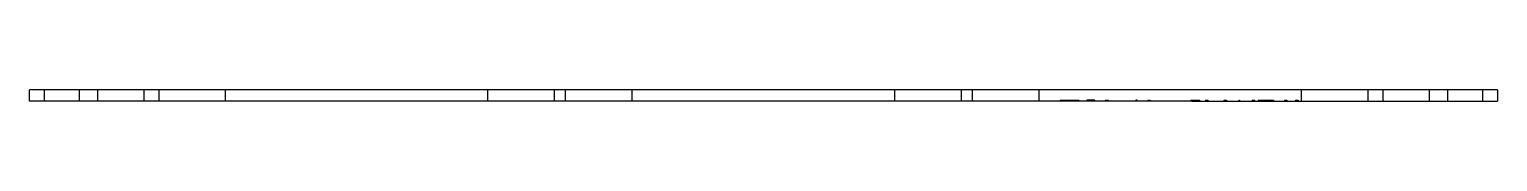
# Paper-space layout '_Top' of a CAD drawing. Header units: millimetres. Extents: x -198 to 198, y -3 to 0.
import ezdxf

# ---------------------------------------------------------------- set-up
doc = ezdxf.new("R2010")
doc.units = ezdxf.units.MM

psp = doc.layouts.new('_Top')

# ---------------------------------------------------------------- linework, layer by layer
at = {"color": 7, "linetype": 'Continuous', "lineweight": 25}
for p, q in [((-198.5, -3), (-198.5, 0)), ((198.5, 0), (-198.5, 0)), ((-194.5, 0), (-194.5, -3)), ((-185.05, 0), (-185.05, -3)), ((-179.95, -3), (-179.95, 0)), ((-167.5, -3), (-167.5, 0)), ((-163.5, 0), (-163.5, -3)), ((-145.5, -3), (-145.5, 0)), ((-74.5, -3), (-74.5, 0)), ((-56.5, -3), (-56.5, 0)), ((-53.5, -3), (-53.5, 0)), ((-35.5, -3), (-35.5, 0)), ((35.5, -3), (35.5, 0)), ((53.5, -3), (53.5, 0)), ((56.5, -3), (56.5, 0)), ((74.5, -3), (74.5, 0)), ((145.5, -3), (145.5, 0)), ((163.5, -3), (163.5, 0)), ((167.5, 0), (167.5, -3)), ((179.95, 0), (179.95, -3)), ((185.05, -3), (185.05, 0)), ((194.5, -3), (194.5, 0)), ((198.5, 0), (198.5, -3)), ((87.38, -3), (-198.5, -3)), ((80.25, -2.75), (85.28, -2.75)), ((80.25, -2.75), (80.25, -3)), ((83.7, -2.75), (83.7, -3)), ((85.28, -2.75), (85.28, -3)), ((87.38, -2.75), (87.38, -3)), ((89.59, -2.75), (87.38, -2.75)), ((88.47, -2.75), (88.47, -3)), ((89.52, -3), (88.47, -3)), ((89.59, -3), (89.59, -2.75)), ((115.57, -3), (89.59, -3)), ((92.5, -2.75), (93.17, -2.75)), ((92.5, -2.75), (92.5, -3)), ((92.64, -2.75), (92.64, -3)), ((93.17, -2.75), (93.17, -3)), ((101.04, -2.75), (100.64, -2.75)), ((100.64, -2.75), (100.64, -3)), ((101.04, -3), (101.04, -2.75)), ((103.9, -2.75), (104.56, -2.75)), ((103.9, -2.75), (103.9, -3)), ((104.03, -2.75), (104.03, -3)), ((104.56, -2.75), (104.56, -3)), ((115.57, -2.75), (117.86, -2.75)), ((115.57, -2.75), (115.57, -3)), ((115.71, -3), (198.5, -3)), ((116.35, -2.75), (116.35, -3)), ((117.2, -2.75), (117.2, -3)), ((117.86, -2.75), (117.86, -3)), ((119.48, -2.75), (120.14, -2.75)), ((119.48, -2.75), (119.48, -3)), ((120.14, -2.75), (120.14, -3)), ((124.51, -2.75), (125.18, -2.75)), ((124.51, -2.75), (124.51, -3)), ((125.18, -2.75), (125.18, -3)), ((128.56, -2.75), (128.71, -2.75)), ((128.56, -2.75), (128.56, -3)), ((128.64, -2.75), (128.64, -3)), ((128.71, -2.75), (128.71, -3)), ((132.1, -2.75), (132.77, -2.75)), ((132.1, -2.75), (132.1, -3)), ((132.77, -2.75), (132.77, -3)), ((133.72, -2.75), (137.9, -2.75)), ((133.72, -2.75), (133.72, -3)), ((137.24, -2.75), (137.24, -3)), ((137.9, -2.75), (137.9, -3)), ((140.85, -2.75), (141.51, -2.75)), ((140.85, -2.75), (140.85, -3)), ((141.51, -2.75), (141.51, -3)), ((143.89, -2.75), (144.55, -2.75)), ((143.89, -2.75), (143.89, -3)), ((144.55, -2.75), (144.55, -3))]:
    psp.add_line(p, q, dxfattribs=at)
psp.add_open_spline([(88.47, -3), (88.21, -3), (87.86, -3), (87.59, -3), (87.52, -3)], degree=3, knots=[0, 0, 0, 0, 0.765085, 1, 1, 1, 1], dxfattribs=at)

doc.saveas('drawing.dxf')
